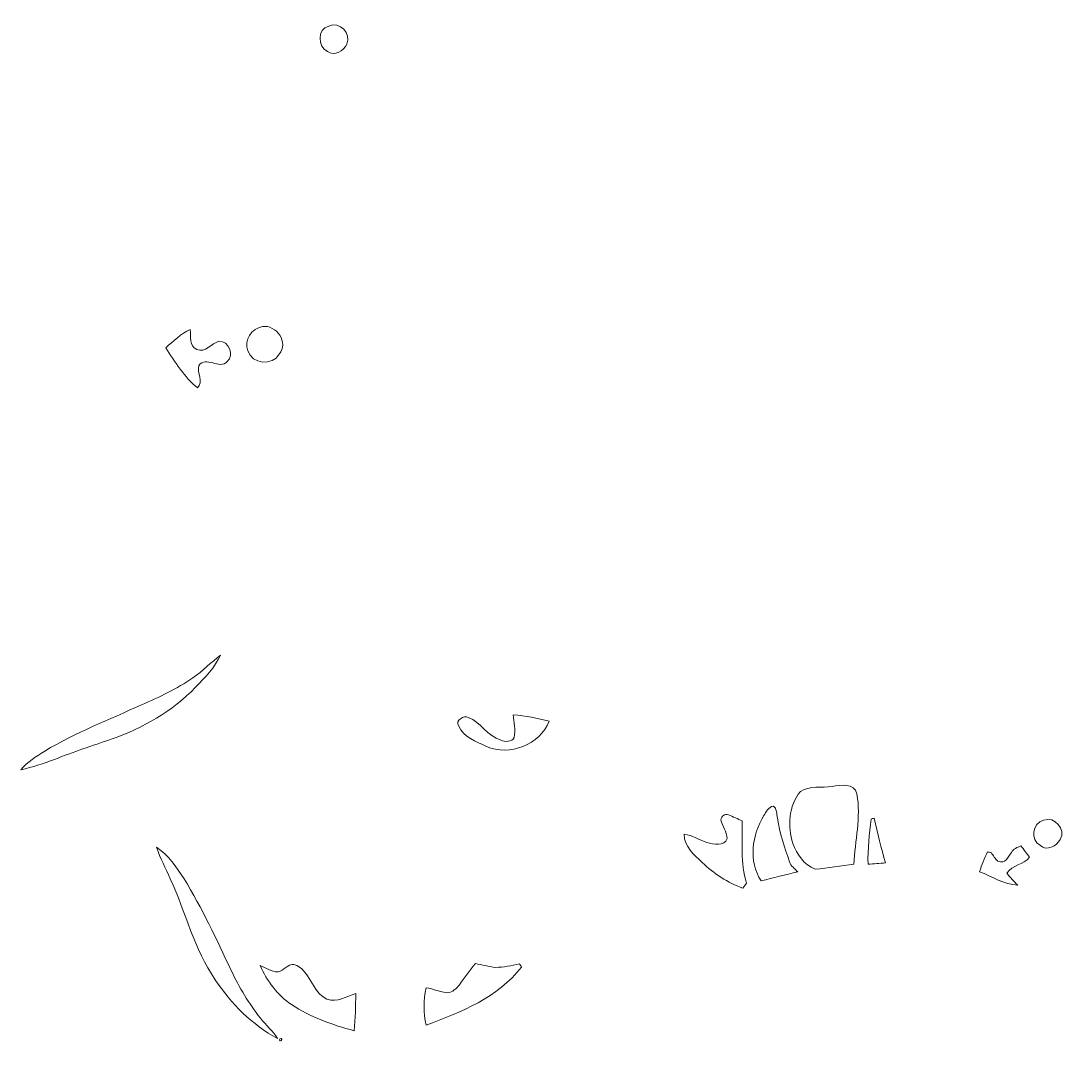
# Model space of a CAD drawing. Header units: centimetres. Extents: x -16.3 to 16.2, y -16.1 to 16.1.
# Drawn here: x -13.15 to 14.18, y -14.47 to 12.29 of the extents above; entities that cross this region are included whole.
import ezdxf

# ---------------------------------------------------------------- set-up
doc = ezdxf.new("R2010")
doc.units = ezdxf.units.CM
doc.header["$MEASUREMENT"] = 0
doc.layers.add('Layer 1', color=7, linetype='Continuous')

msp = doc.modelspace()

# ---------------------------------------------------------------- linework, layer by layer
at = {"layer": 'Layer 1', "color": 8, "lineweight": 9}
for points, knots in [([(-5.0983, 12.15669), (-5.39428, 12.0759), (-5.3971, 11.60741), (-5.13005, 11.48817), (-5.13005, 11.48817), (-4.94731, 11.36646), (-4.70037, 11.49805), (-4.62346, 11.68396), (-4.62346, 11.68396), (-4.49152, 11.95066), (-4.8196, 12.29039), (-5.0983, 12.15669), (-5.0983, 12.15669), (-5.0983, 12.15669), (-5.0983, 12.15669), (-5.0983, 12.15669)], [0, 0, 0, 0, 0.2, 0.2, 0.2, 0.2, 0.4, 0.4, 0.4, 0.4, 0.6, 0.6, 0.6, 0.6, 1, 1, 1, 1]), ([(-9.36091, 3.74294), (-9.11503, 3.36864), (-8.8762, 2.97635), (-8.52518, 2.68848), (-8.52518, 2.68848), (-8.37067, 2.8617), (-8.54811, 3.08395), (-8.49237, 3.2748), (-8.49237, 3.2748), (-8.3121, 3.54715), (-7.95509, 3.15415), (-7.74907, 3.37852), (-7.74907, 3.37852), (-7.55822, 3.54856), (-7.71415, 3.92497), (-7.97026, 3.91121), (-7.97026, 3.91121), (-8.17452, 3.85547), (-8.31598, 3.60006), (-8.55023, 3.69425), (-8.55023, 3.69425), (-8.74532, 3.78386), (-8.70298, 4.04774), (-8.7185, 4.21778), (-8.7185, 4.21778), (-8.96968, 4.11688), (-9.15348, 3.90804), (-9.36091, 3.74294), (-9.36091, 3.74294), (-9.36091, 3.74294), (-9.36091, 3.74294), (-9.36091, 3.74294)], [0, 0, 0, 0, 0.11111111, 0.11111111, 0.11111111, 0.11111111, 0.22222222, 0.22222222, 0.22222222, 0.22222222, 0.33333333, 0.33333333, 0.33333333, 0.33333333, 0.44444444, 0.44444444, 0.44444444, 0.44444444, 0.55555556, 0.55555556, 0.55555556, 0.55555556, 0.66666667, 0.66666667, 0.66666667, 0.66666667, 0.77777778, 0.77777778, 0.77777778, 0.77777778, 1, 1, 1, 1]), ([(-6.8322, 4.29609), (-7.10666, 4.24388), (-7.3342, 3.9412), (-7.20932, 3.66109), (-7.20932, 3.66109), (-7.09925, 3.30937), (-6.57256, 3.26034), (-6.39088, 3.57184), (-6.39088, 3.57184), (-6.12876, 3.87346), (-6.46955, 4.35148), (-6.8322, 4.29609), (-6.8322, 4.29609), (-6.8322, 4.29609), (-6.8322, 4.29609), (-6.8322, 4.29609)], [0, 0, 0, 0, 0.2, 0.2, 0.2, 0.2, 0.4, 0.4, 0.4, 0.4, 0.6, 0.6, 0.6, 0.6, 1, 1, 1, 1]), ([(-8.65007, -4.89236), (-9.06881, -5.17846), (-9.52531, -5.4039), (-9.99274, -5.59828), (-9.99274, -5.59828), (-10.84152, -5.9881), (-11.71923, -6.32288), (-12.5211, -6.80725), (-12.5211, -6.80725), (-12.74052, -6.95365), (-12.97724, -7.08841), (-13.14657, -7.29549), (-13.14657, -7.29549), (-12.846, -7.23164), (-12.55179, -7.13956), (-12.26639, -7.02561), (-12.26639, -7.02561), (-11.7785, -6.83265), (-11.28108, -6.66578), (-10.78402, -6.49751), (-10.78402, -6.49751), (-9.9631, -6.21246), (-9.18593, -5.76831), (-8.57916, -5.14001), (-8.57916, -5.14001), (-8.33468, -4.88284), (-8.07151, -4.62425), (-7.92405, -4.29581), (-7.92405, -4.29581), (-8.17311, -4.48596), (-8.39077, -4.71491), (-8.65007, -4.89236), (-8.65007, -4.89236), (-8.65007, -4.89236), (-8.65007, -4.89236), (-8.65007, -4.89236)], [0, 0, 0, 0, 0.1, 0.1, 0.1, 0.1, 0.2, 0.2, 0.2, 0.2, 0.3, 0.3, 0.3, 0.3, 0.4, 0.4, 0.4, 0.4, 0.5, 0.5, 0.5, 0.5, 0.6, 0.6, 0.6, 0.6, 0.7, 0.7, 0.7, 0.7, 0.8, 0.8, 0.8, 0.8, 1, 1, 1, 1]), ([(-0.27124, -5.85792), (-0.25925, -6.05512), (-0.21056, -6.25656), (-0.24584, -6.45376), (-0.24584, -6.45376), (-0.30617, -6.57829), (-0.49067, -6.5723), (-0.60038, -6.52255), (-0.60038, -6.52255), (-0.94857, -6.42378), (-1.11755, -6.0516), (-1.44881, -5.92601), (-1.44881, -5.92601), (-1.56311, -5.86074), (-1.79771, -6.01561), (-1.70317, -6.14332), (-1.70317, -6.14332), (-1.57581, -6.44635), (-1.24773, -6.56418), (-0.96903, -6.68695), (-0.96903, -6.68695), (-0.37319, -6.95047), (0.42514, -6.6425), (0.6668, -6.03043), (0.6668, -6.03043), (0.35988, -5.94647), (0.04485, -5.89249), (-0.27124, -5.85792), (-0.27124, -5.85792), (-0.27124, -5.85792), (-0.27124, -5.85792), (-0.27124, -5.85792)], [0, 0, 0, 0, 0.11111111, 0.11111111, 0.11111111, 0.11111111, 0.22222222, 0.22222222, 0.22222222, 0.22222222, 0.33333333, 0.33333333, 0.33333333, 0.33333333, 0.44444444, 0.44444444, 0.44444444, 0.44444444, 0.55555556, 0.55555556, 0.55555556, 0.55555556, 0.66666667, 0.66666667, 0.66666667, 0.66666667, 0.77777778, 0.77777778, 0.77777778, 0.77777778, 1, 1, 1, 1]), ([(8.06597, -7.73258), (7.7915, -7.77774), (7.47893, -7.70506), (7.23658, -7.86664), (7.23658, -7.86664), (6.92013, -8.23776), (6.89967, -8.7768), (7.03585, -9.22553), (7.03585, -9.22553), (7.15015, -9.49965), (7.32583, -9.79668), (7.62393, -9.89476), (7.62393, -9.89476), (7.96259, -9.87746), (8.29703, -9.7988), (8.63534, -9.76881), (8.63534, -9.76881), (8.65827, -9.15639), (8.82584, -8.5415), (8.7126, -7.93119), (8.7126, -7.93119), (8.63463, -7.63169), (8.29103, -7.70013), (8.06597, -7.73258), (8.06597, -7.73258), (8.06597, -7.73258), (8.06597, -7.73258), (8.06597, -7.73258)], [0, 0, 0, 0, 0.125, 0.125, 0.125, 0.125, 0.25, 0.25, 0.25, 0.25, 0.375, 0.375, 0.375, 0.375, 0.5, 0.5, 0.5, 0.5, 0.625, 0.625, 0.625, 0.625, 0.75, 0.75, 0.75, 0.75, 1, 1, 1, 1]), ([(5.15695, -8.60499), (5.18976, -8.77398), (5.31006, -8.91968), (5.32135, -9.09429), (5.32135, -9.09429), (5.2522, -9.31726), (4.95657, -9.24353), (4.79042, -9.20296), (4.79042, -9.20296), (4.5918, -9.12958), (4.40871, -9.0107), (4.19457, -8.98459), (4.19457, -8.98459), (4.19775, -9.30525), (4.45916, -9.51587), (4.66377, -9.72506), (4.66377, -9.72506), (4.97774, -10.00377), (5.3284, -10.26023), (5.73127, -10.39217), (5.73127, -10.39217), (5.76302, -10.34772), (5.79583, -10.30433), (5.82899, -10.26094), (5.82899, -10.26094), (5.64943, -9.73812), (5.72739, -9.17791), (5.71399, -8.6371), (5.71399, -8.6371), (5.5944, -8.58101), (5.4748, -8.5228), (5.35133, -8.478), (5.35133, -8.478), (5.2642, -8.43778), (5.16083, -8.51293), (5.15695, -8.60499), (5.15695, -8.60499), (5.15695, -8.60499), (5.15695, -8.60499), (5.15695, -8.60499)], [0, 0, 0, 0, 0.09090909, 0.09090909, 0.09090909, 0.09090909, 0.18181818, 0.18181818, 0.18181818, 0.18181818, 0.27272727, 0.27272727, 0.27272727, 0.27272727, 0.36363636, 0.36363636, 0.36363636, 0.36363636, 0.45454545, 0.45454545, 0.45454545, 0.45454545, 0.54545455, 0.54545455, 0.54545455, 0.54545455, 0.63636364, 0.63636364, 0.63636364, 0.63636364, 0.72727273, 0.72727273, 0.72727273, 0.72727273, 0.81818182, 0.81818182, 0.81818182, 0.81818182, 1, 1, 1, 1]), ([(6.27843, -8.49669), (5.96799, -9.00117), (5.87203, -9.68768), (6.20682, -10.20414), (6.20682, -10.20414), (6.52679, -10.12477), (6.8457, -10.04045), (7.16743, -9.96849), (7.16743, -9.96849), (7.087, -9.88805), (6.98998, -9.81573), (6.94871, -9.70601), (6.94871, -9.70601), (6.8263, -9.33031), (6.68836, -8.95707), (6.64003, -8.56267), (6.64003, -8.56267), (6.60334, -8.45825), (6.62874, -8.30373), (6.5222, -8.24517), (6.5222, -8.24517), (6.4012, -8.27586), (6.33699, -8.39827), (6.27843, -8.49669), (6.27843, -8.49669), (6.27843, -8.49669), (6.27843, -8.49669), (6.27843, -8.49669)], [0, 0, 0, 0, 0.125, 0.125, 0.125, 0.125, 0.25, 0.25, 0.25, 0.25, 0.375, 0.375, 0.375, 0.375, 0.5, 0.5, 0.5, 0.5, 0.625, 0.625, 0.625, 0.625, 0.75, 0.75, 0.75, 0.75, 1, 1, 1, 1]), ([(9.08125, -8.58594), (9.0428, -8.97788), (8.99024, -9.37018), (9.00258, -9.76529), (9.00258, -9.76529), (9.15569, -9.75929), (9.30844, -9.74659), (9.4612, -9.73354), (9.4612, -9.73354), (9.35113, -9.34725), (9.24776, -8.95919), (9.16627, -8.5662), (9.16627, -8.5662), (9.1451, -8.57113), (9.10243, -8.58101), (9.08125, -8.58594), (9.08125, -8.58594), (9.08125, -8.58594), (9.08125, -8.58594), (9.08125, -8.58594)], [0, 0, 0, 0, 0.16666667, 0.16666667, 0.16666667, 0.16666667, 0.33333333, 0.33333333, 0.33333333, 0.33333333, 0.5, 0.5, 0.5, 0.5, 0.66666667, 0.66666667, 0.66666667, 0.66666667, 1, 1, 1, 1]), ([(13.59505, -8.61453), (13.30754, -8.69425), (13.22393, -9.1391), (13.50968, -9.27493), (13.50968, -9.27493), (13.67372, -9.44073), (13.93337, -9.28904), (14.03073, -9.12253), (14.03073, -9.12253), (14.18208, -8.85618), (13.88116, -8.50692), (13.59505, -8.61453), (13.59505, -8.61453), (13.59505, -8.61453), (13.59505, -8.61453), (13.59505, -8.61453)], [0, 0, 0, 0, 0.2, 0.2, 0.2, 0.2, 0.4, 0.4, 0.4, 0.4, 0.6, 0.6, 0.6, 0.6, 1, 1, 1, 1]), ([(12.75086, -9.45943), (12.66407, -9.5762), (12.59422, -9.77587), (12.39878, -9.68591), (12.39878, -9.68591), (12.32399, -9.62559), (12.27602, -9.54092), (12.22381, -9.4626), (12.22381, -9.4626), (12.20017, -9.45802), (12.1529, -9.4492), (12.12926, -9.44497), (12.12926, -9.44497), (12.04671, -9.61395), (11.98074, -9.79069), (11.91618, -9.96743), (11.91618, -9.96743), (12.24709, -10.08208), (12.55859, -10.30645), (12.91772, -10.31421), (12.91772, -10.31421), (12.81859, -10.21577), (12.72228, -10.11489), (12.63514, -10.00622), (12.63514, -10.00622), (12.77238, -9.78292), (13.068, -9.78116), (13.22887, -9.58678), (13.22887, -9.58678), (13.15126, -9.48553), (13.07435, -9.38499), (12.99851, -9.28479), (12.99851, -9.28479), (12.90784, -9.3289), (12.80342, -9.3663), (12.75086, -9.45943), (12.75086, -9.45943), (12.75086, -9.45943), (12.75086, -9.45943), (12.75086, -9.45943)], [0, 0, 0, 0, 0.09090909, 0.09090909, 0.09090909, 0.09090909, 0.18181818, 0.18181818, 0.18181818, 0.18181818, 0.27272727, 0.27272727, 0.27272727, 0.27272727, 0.36363636, 0.36363636, 0.36363636, 0.36363636, 0.45454545, 0.45454545, 0.45454545, 0.45454545, 0.54545455, 0.54545455, 0.54545455, 0.54545455, 0.63636364, 0.63636364, 0.63636364, 0.63636364, 0.72727273, 0.72727273, 0.72727273, 0.72727273, 0.81818182, 0.81818182, 0.81818182, 0.81818182, 1, 1, 1, 1]), ([(-9.59833, -9.32502), (-9.50485, -9.61042), (-9.36056, -9.87571), (-9.24062, -10.15052), (-9.24062, -10.15052), (-8.83563, -11.02435), (-8.62184, -11.99096), (-8.06375, -12.78895), (-8.06375, -12.78895), (-7.65382, -13.41936), (-7.0989, -13.96687), (-6.4378, -14.32882), (-6.4378, -14.32882), (-6.55174, -14.1235), (-6.74507, -13.98028), (-6.88406, -13.79436), (-6.88406, -13.79436), (-7.18921, -13.4123), (-7.43369, -12.98544), (-7.64923, -12.54765), (-7.64923, -12.54765), (-8.032, -11.73379), (-8.40947, -10.91358), (-8.88149, -10.14664), (-8.88149, -10.14664), (-9.08433, -9.84678), (-9.28824, -9.5254), (-9.59833, -9.32502), (-9.59833, -9.32502), (-9.59833, -9.32502), (-9.59833, -9.32502), (-9.59833, -9.32502)], [0, 0, 0, 0, 0.11111111, 0.11111111, 0.11111111, 0.11111111, 0.22222222, 0.22222222, 0.22222222, 0.22222222, 0.33333333, 0.33333333, 0.33333333, 0.33333333, 0.44444444, 0.44444444, 0.44444444, 0.44444444, 0.55555556, 0.55555556, 0.55555556, 0.55555556, 0.66666667, 0.66666667, 0.66666667, 0.66666667, 0.77777778, 0.77777778, 0.77777778, 0.77777778, 1, 1, 1, 1]), ([(-6.42263, -12.58645), (-6.59408, -12.57657), (-6.74013, -12.48662), (-6.89182, -12.41782), (-6.89182, -12.41782), (-6.71049, -12.81964), (-6.44273, -13.19393), (-6.06844, -13.437), (-6.06844, -13.437), (-5.57349, -13.7672), (-5.00552, -13.97428), (-4.43261, -14.1235), (-4.43261, -14.1235), (-4.39874, -13.80001), (-4.39415, -13.47439), (-4.39063, -13.14984), (-4.39063, -13.14984), (-4.63581, -13.2271), (-4.87887, -13.39749), (-5.14628, -13.29342), (-5.14628, -13.29342), (-5.55197, -13.11703), (-5.57137, -12.5233), (-6.00882, -12.38854), (-6.00882, -12.38854), (-6.17004, -12.37584), (-6.27411, -12.54765), (-6.42263, -12.58645), (-6.42263, -12.58645), (-6.42263, -12.58645), (-6.42263, -12.58645), (-6.42263, -12.58645)], [0, 0, 0, 0, 0.11111111, 0.11111111, 0.11111111, 0.11111111, 0.22222222, 0.22222222, 0.22222222, 0.22222222, 0.33333333, 0.33333333, 0.33333333, 0.33333333, 0.44444444, 0.44444444, 0.44444444, 0.44444444, 0.55555556, 0.55555556, 0.55555556, 0.55555556, 0.66666667, 0.66666667, 0.66666667, 0.66666667, 0.77777778, 0.77777778, 0.77777778, 0.77777778, 1, 1, 1, 1]), ([(-1.26325, -12.36914), (-1.41177, -12.54623), (-1.54724, -12.7325), (-1.68165, -12.92018), (-1.68165, -12.92018), (-1.75855, -13.01755), (-1.85592, -13.11738), (-1.98468, -13.13431), (-1.98468, -13.13431), (-2.17765, -13.10115), (-2.36251, -13.03624), (-2.55442, -12.9992), (-2.55442, -12.9992), (-2.63062, -13.31846), (-2.61333, -13.65466), (-2.55442, -13.97604), (-2.55442, -13.97604), (-1.63508, -13.64267), (-0.67693, -13.25108), (-0.0564, -12.45733), (-0.0564, -12.45733), (-0.07051, -12.43687), (-0.09873, -12.3963), (-0.11284, -12.37584), (-0.11284, -12.37584), (-0.31992, -12.4143), (-0.5263, -12.4725), (-0.73867, -12.4651), (-0.73867, -12.4651), (-0.91612, -12.44675), (-1.08722, -12.39489), (-1.26325, -12.36914), (-1.26325, -12.36914), (-1.26325, -12.36914), (-1.26325, -12.36914), (-1.26325, -12.36914)], [0, 0, 0, 0, 0.1, 0.1, 0.1, 0.1, 0.2, 0.2, 0.2, 0.2, 0.3, 0.3, 0.3, 0.3, 0.4, 0.4, 0.4, 0.4, 0.5, 0.5, 0.5, 0.5, 0.6, 0.6, 0.6, 0.6, 0.7, 0.7, 0.7, 0.7, 0.8, 0.8, 0.8, 0.8, 1, 1, 1, 1])]:
    msp.add_open_spline(points, degree=3, knots=knots, dxfattribs=at)
msp.add_open_spline([(-6.38029, -14.3327), (-6.41028, -14.47311), (-6.23953, -14.30377), (-6.38029, -14.3327)], degree=3, dxfattribs=at)

doc.saveas('drawing.dxf')
